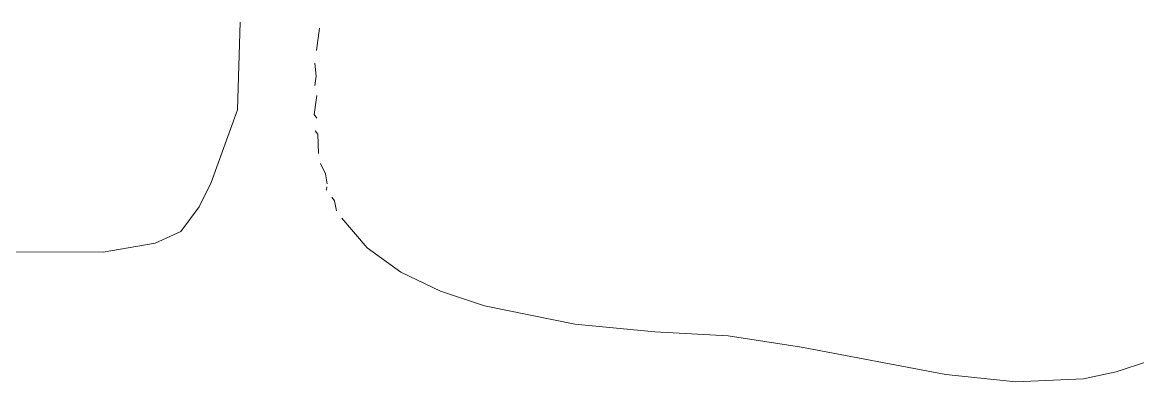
# Model space of a CAD drawing. Header units: millimetres. Extents: x -286774 to 170591, y -126585 to 81607.
# Drawn here: x 36223 to 122683, y 53718 to 81607 of the extents above; entities that cross this region are included whole.
import ezdxf

# ---------------------------------------------------------------- set-up
doc = ezdxf.new("R2010")
doc.units = ezdxf.units.MM
doc.header["$LTSCALE"] = 100
doc.header["$MEASUREMENT"] = 0
doc.layers.add('ARC-VIEW', color=90, linetype='Continuous', lineweight=5)

msp = doc.modelspace()

# ---------------------------------------------------------------- linework, layer by layer
at = {"layer": 'ARC-VIEW'}
for p, q in [((59270, 81141), (59034, 79426)), ((58900, 78445), (59010, 77431)), ((59010, 77431), (58909, 76696)), ((59053, 75927), (58851, 74457)), ((58851, 74457), (59062, 74178)), ((58927, 73197), (59138, 72919)), ((59138, 72919), (59181, 71414)), ((59325, 70645), (59714, 69843)), ((59714, 69843), (59858, 69074)), ((59825, 68829), (59791, 68583)), ((60214, 68026), (60425, 67747)), ((60425, 67747), (60569, 66978))]:
    msp.add_line(p, q, dxfattribs=at)
at = {"layer": 'ARC-VIEW', "flags": 128}
for points in [[(53119, 81607), (52897, 74813), (50871, 69183), (49929, 67292), (48520, 65378), (46513, 64461)], [(60992, 66421), (62952, 64100), (65560, 62223), (68646, 60741), (72039, 59607), (79058, 58191), (85250, 57590)], [(12747, 65150), (35159, 63792), (42493, 63765), (46513, 64461)], [(85250, 57590), (90944, 57281), (96631, 56397), (107818, 54274), (113235, 53718), (118479, 53953), (121023, 54475), (123508, 55322), (125930, 56538), (128282, 58165)]]:
    msp.add_lwpolyline(points, dxfattribs=at)

doc.saveas('drawing.dxf')
